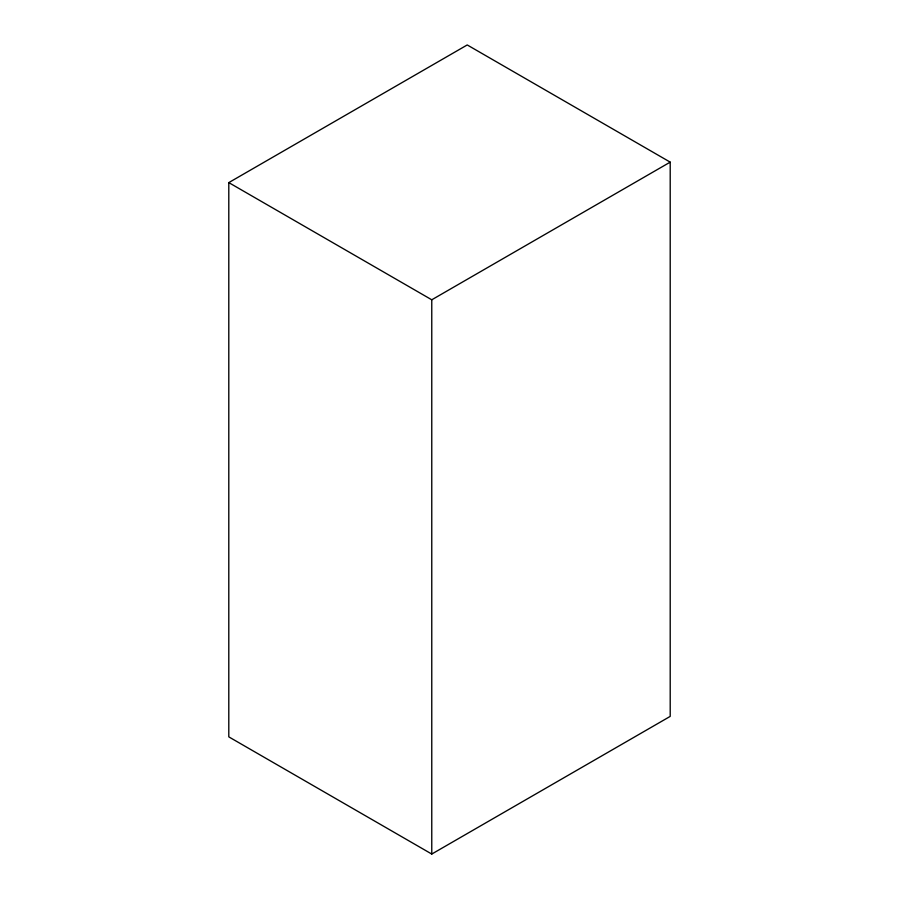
<?xml version="1.0" encoding="UTF-8"?>
<svg xmlns="http://www.w3.org/2000/svg" width="899" height="899" viewBox="0 0 899 899"><rect width="100%" height="100%" fill="white"/><g stroke="black" fill="none" stroke-linecap="round" stroke-linejoin="round"><path stroke-width="1.35" d="M228.796 182.609L467.233 44.95L670.204 162.135L670.204 716.391L431.767 854.05L228.796 736.865L228.796 182.609L431.767 299.794L670.204 162.135M431.767 299.794L431.767 854.05"/></g></svg>
